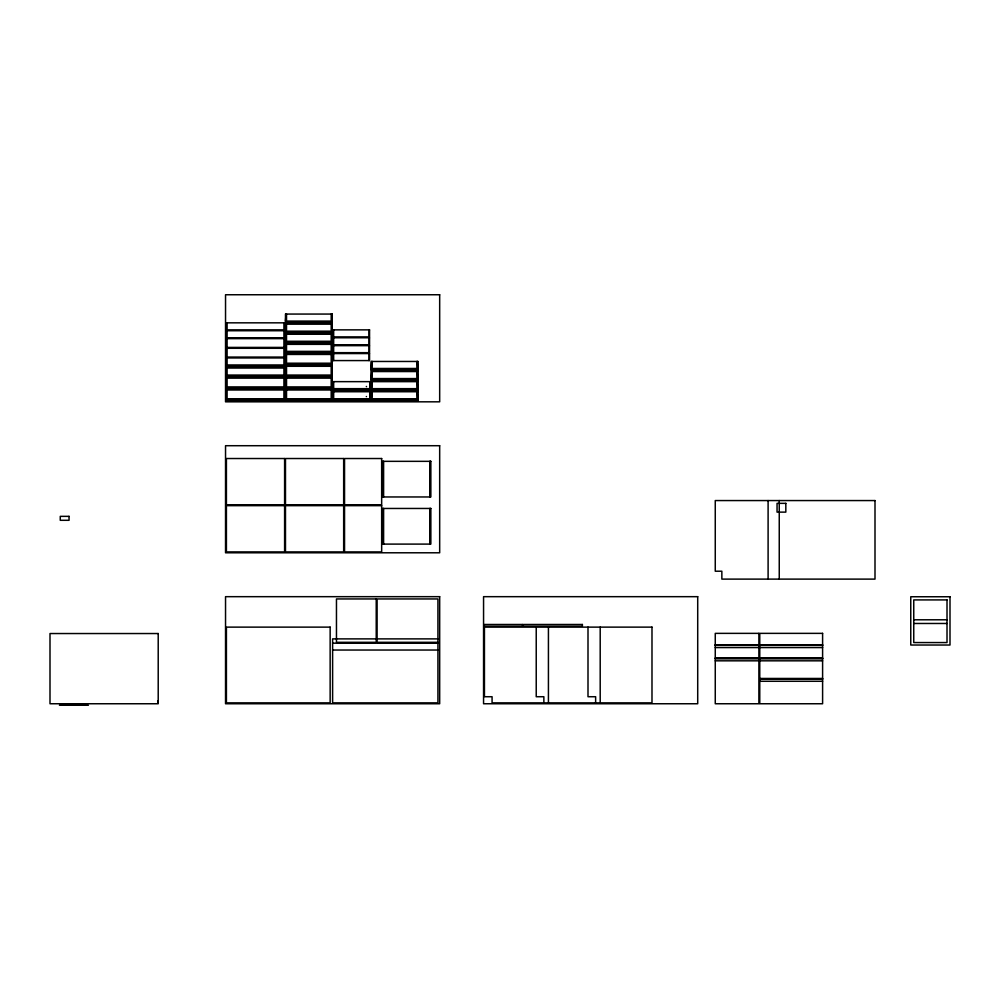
<?xml version="1.0" encoding="UTF-8"?>
<svg xmlns="http://www.w3.org/2000/svg" width="1000" height="1000" viewBox="0 0 1000 1000"><rect width="100%" height="100%" fill="white"/><g stroke="black" fill="none" stroke-linecap="round" stroke-linejoin="round"><path stroke-width="1.5" d="M366.312 386.45L366.538 386.625M366.3 396.613L366.488 396.525M285.475 321.087L286 314.062M332.25 321.087L331.725 314.062M285.475 322.137L286 323.275M332.25 322.137L331.725 323.275M285.475 331.175L286 324.162M332.25 331.175L331.725 324.162M285.475 332.238L286 333.375M332.25 332.238L331.725 333.375M285.475 341.275L286 334.25M332.25 341.275L331.725 334.25M285.475 342.325L286 343.462M332.25 342.325L331.725 343.462M285.475 351.362L286 344.338M332.25 351.362L331.725 344.338M285.475 352.413L286 353.562M332.25 352.413L331.725 353.562M285.475 363.212L286 354.438M332.25 363.212L331.725 354.438M285.475 364.263L286 365.412M332.25 364.263L331.725 365.412M371.138 368.475L371.662 361.463M417.912 368.475L417.388 361.463M371.138 369.538L371.662 370.675M417.912 369.538L417.388 370.675M285.475 375.062L286 366.287M332.25 375.062L331.725 366.287M285.475 376.112L286 377.25M332.25 376.112L331.725 377.25M371.138 378.575L371.662 371.55M417.912 378.575L417.388 371.55M371.138 379.625L371.662 380.763M417.912 379.625L417.388 380.763M285.475 386.912L286 378.137M332.25 386.912L331.725 378.137M285.475 387.962L286 389.1M332.25 387.962L331.725 389.1M371.138 388.663L371.662 381.65M417.912 388.663L417.388 381.65M371.138 389.712L371.662 390.863M417.912 389.712L417.388 390.863M285.475 398.762L286 389.988M332.25 398.762L331.725 389.988M371.138 398.762L371.662 391.737M417.912 398.762L417.388 391.737M285.475 399.812L286 400.95M332.25 399.812L331.725 400.95M371.138 399.812L371.662 400.95M417.912 399.812L417.388 400.95M913.75 619.788L947.013 619.788M913.75 623.475L947.013 623.475M437.925 638.888L332.612 638.888L332.612 702.862L437.925 702.862L437.925 598.95L377.1 598.95L377.1 642.312L437.925 642.312M332.612 643.188L437.925 643.188M715.263 644.762L758.888 644.762M759.762 644.762L822.6 644.762M715.263 645.2L758.888 645.2M759.762 645.2L822.6 645.2M715.263 645.375L758.888 645.375M759.762 645.375L822.6 645.375M715.263 647.575L758.888 647.575M759.762 647.575L822.6 647.575M332.612 650.037L437.925 650.037M715.263 658.025L758.888 658.025M759.762 658.025L822.6 658.025M715.263 658.462L758.888 658.462M759.762 658.462L822.6 658.462M715.263 658.637L758.888 658.637M759.762 658.637L822.6 658.637M715.263 660.825L758.888 660.825M759.762 660.825L822.6 660.825M759.762 678.462L822.6 678.462M759.762 678.913L822.6 678.913M759.762 679.087L822.6 679.087M759.762 681.275L822.6 681.275M60.575 704.1L87.263 704.1M59.438 705.25L88.4 705.25M779.25 500.562L779.25 579.113M768.1 500.562L768.1 579.113M600.2 627.125L600.2 702.862M595.638 702.862L595.638 696.725L588 696.725L588 627.125M548.425 627.125L548.425 702.862M543.862 702.862L543.862 696.725L536.225 696.725L536.225 627.125M430.288 461.337L430.288 496.962M430.288 508.462L430.288 544.1M429.762 461.337L429.762 496.962M429.762 508.462L429.762 544.1M416.863 361.463L416.863 368.475L372.188 368.475L372.188 361.463M416.863 370.675L416.863 369.538L372.188 369.538L372.188 370.675M416.863 371.55L416.863 378.575L372.188 378.575L372.188 371.55M416.863 380.763L416.863 379.625L372.188 379.625L372.188 380.763M416.863 381.65L416.863 388.663L372.188 388.663L372.188 381.65M416.863 390.863L416.863 389.712L372.188 389.712L372.188 390.863M416.863 391.737L416.863 398.762L372.188 398.762L372.188 391.737M416.863 400.95L416.863 399.812L372.188 399.812L372.188 400.95M383.6 461.337L383.6 496.962M383.6 508.462L383.6 544.1M383.075 461.337L383.075 496.962M383.075 508.462L383.075 544.1M369.738 381.65L369.738 390.863M369.738 391.737L369.738 400.95M369.025 329.862L369.025 336.887M369.025 337.762L369.025 344.787M369.025 345.662L369.025 352.675M369.025 353.562L369.025 360.575M333.663 329.862L333.663 336.887M333.663 337.762L333.663 344.787M333.663 345.662L333.663 352.675M333.663 353.562L333.663 360.575M333.663 381.65L333.663 390.863M333.663 391.737L333.663 400.95M331.2 314.062L331.2 321.087L286.525 321.087L286.525 314.062M331.2 323.275L331.2 322.137L286.525 322.137L286.525 323.275M331.2 324.162L331.2 331.175L286.525 331.175L286.525 324.162M331.2 333.375L331.2 332.238L286.525 332.238L286.525 333.375M331.2 334.25L331.2 341.275L286.525 341.275L286.525 334.25M331.2 343.462L331.2 342.325L286.525 342.325L286.525 343.462M331.2 344.338L331.2 351.362L286.525 351.362L286.525 344.338M331.2 353.562L331.2 352.413L286.525 352.413L286.525 353.562M331.2 354.438L331.2 363.212L286.525 363.212L286.525 354.438M331.2 365.412L331.2 364.263L286.525 364.263L286.525 365.412M331.2 366.287L331.2 375.062L286.525 375.062L286.525 366.287M331.2 377.25L331.2 376.112L286.525 376.112L286.525 377.25M331.2 378.137L331.2 386.912L286.525 386.912L286.525 378.137M331.2 389.1L331.2 387.962L286.525 387.962L286.525 389.1M331.2 389.988L331.2 398.762L286.525 398.762L286.525 389.988M331.2 400.95L331.2 399.812L286.525 399.812L286.525 400.95M284.075 322.837L284.075 329.862M284.075 330.737L284.075 337.762M284.075 338.638L284.075 347.413M284.075 348.288L284.075 357.075M284.075 357.95L284.075 367.163M284.075 368.038L284.075 377.25M284.075 378.137L284.075 389.1M284.075 389.988L284.075 400.95M226.938 322.837L226.938 329.862M226.938 330.737L226.938 337.762M226.938 338.638L226.938 347.413M226.938 348.288L226.938 357.075M226.938 357.95L226.938 367.163M226.938 368.038L226.938 377.25M226.938 378.137L226.938 389.1M226.938 389.988L226.938 400.95M157.95 700.85L157.95 702.425M439.675 294.75L225.538 294.75L225.538 401.825L439.675 401.825L439.675 294.75M332.25 314.062L285.475 314.062L285.475 323.275L332.25 323.275L332.25 314.062M284.6 322.837L226.412 322.837L226.412 329.862L284.6 329.862L284.6 322.837M332.25 324.162L285.475 324.162L285.475 333.375L332.25 333.375L332.25 324.162M369.55 329.862L333.137 329.862L333.137 336.887L369.55 336.887L369.55 329.862M284.6 330.737L226.412 330.737L226.412 337.762L284.6 337.762L284.6 330.737M332.25 334.25L285.475 334.25L285.475 343.462L332.25 343.462L332.25 334.25M369.55 337.762L333.137 337.762L333.137 344.787L369.55 344.787L369.55 337.762M284.6 338.638L226.412 338.638L226.412 347.413L284.6 347.413L284.6 338.638M332.25 344.338L285.475 344.338L285.475 353.562L332.25 353.562L332.25 344.338M369.55 345.662L333.137 345.662L333.137 352.675L369.55 352.675L369.55 345.662M284.6 348.288L226.412 348.288L226.412 357.075L284.6 357.075L284.6 348.288M369.55 353.562L333.137 353.562L333.137 360.575L369.55 360.575L369.55 353.562M332.25 354.438L285.475 354.438L285.475 365.412L332.25 365.412L332.25 354.438M284.6 357.95L226.412 357.95L226.412 364.963L284.6 364.963L284.6 357.95M417.912 361.463L371.138 361.463L371.138 370.675L417.912 370.675L417.912 361.463M284.6 366.025L226.412 366.025L226.412 367.163L284.6 367.163L284.6 366.025M332.25 366.287L285.475 366.287L285.475 377.25L332.25 377.25L332.25 366.287M284.6 368.038L226.412 368.038L226.412 375.062L284.6 375.062L284.6 368.038M417.912 371.55L371.138 371.55L371.138 380.763L417.912 380.763L417.912 371.55M284.6 376.112L226.412 376.112L226.412 377.25L284.6 377.25L284.6 376.112M284.6 378.137L226.412 378.137L226.412 386.912L284.6 386.912L284.6 378.137M332.25 378.137L285.475 378.137L285.475 389.1L332.25 389.1L332.25 378.137M370.262 381.65L333.137 381.65L333.137 388.663L370.262 388.663L370.262 381.65M417.912 381.65L371.138 381.65L371.138 390.863L417.912 390.863L417.912 381.65M284.6 387.962L226.412 387.962L226.412 389.1L284.6 389.1L284.6 387.962M370.262 389.712L333.137 389.712L333.137 390.863L370.262 390.863L370.262 389.712M284.6 389.988L226.412 389.988L226.412 398.762L284.6 398.762L284.6 389.988M332.25 389.988L285.475 389.988L285.475 400.95L332.25 400.95L332.25 389.988M370.262 391.737L333.137 391.737L333.137 398.762L370.262 398.762L370.262 391.737M417.912 391.737L371.138 391.737L371.138 400.95L417.912 400.95L417.912 391.737M284.6 399.812L226.412 399.812L226.412 400.95L284.6 400.95L284.6 399.812M370.262 399.812L333.137 399.812L333.137 400.95L370.262 400.95L370.262 399.812M439.675 445.712L225.538 445.712L225.538 552.788L439.675 552.788L439.675 445.712M284.6 458.525L226.412 458.525L226.412 504.775L284.6 504.775L284.6 458.525M343.663 458.525L285.475 458.525L285.475 504.775L343.663 504.775L343.663 458.525M381.662 458.525L344.538 458.525L344.538 504.775L381.662 504.775L381.662 458.525M430.812 461.337L382.55 461.337L382.55 496.962L430.812 496.962L430.812 461.337M875 500.562L715.263 500.562L715.263 571.213L721.85 571.213L721.85 579.113L875 579.113L875 500.562M785.825 503.35L777.05 503.35L777.05 512.125L785.825 512.125L785.825 503.35M284.6 505.662L226.412 505.662L226.412 551.912L284.6 551.912L284.6 505.662M343.663 505.662L285.475 505.662L285.475 551.912L343.663 551.912L343.663 505.662M381.662 505.662L344.538 505.662L344.538 551.912L381.662 551.912L381.662 505.662M430.812 508.462L382.55 508.462L382.55 544.1L430.812 544.1L430.812 508.462M69.05 516.35L60.263 516.35L60.263 520.3L69.05 520.3L69.05 516.35M439.675 596.675L225.538 596.675L225.538 703.75L439.675 703.75L439.675 596.675M697.712 596.675L483.562 596.675L483.562 703.75L697.712 703.75L697.712 596.675M950 596.75L910.763 596.75L910.763 645.025L950 645.025L950 596.75M376.225 598.95L336.463 598.95L336.463 642.312L376.225 642.312L376.225 598.95M947.013 599.913L913.75 599.913L913.75 642.562L947.013 642.562L947.013 599.913M522.45 624.487L484.438 624.487L484.438 626.25L522.45 626.25L522.45 624.487M582.388 624.487L523.325 624.487L523.325 626.25L582.388 626.25L582.388 624.487M330.15 627.125L226.412 627.125L226.412 702.862L330.15 702.862L330.15 627.125M651.988 627.125L484.438 627.125L484.438 696.725L492.075 696.725L492.075 702.862L651.988 702.862L651.988 627.125M758.888 633.362L715.263 633.362L715.263 703.75L758.888 703.75L758.888 633.362M822.6 633.362L759.762 633.362L759.762 703.75L822.6 703.75L822.6 633.362M158.212 633.538L50 633.538L50 703.75L158.212 703.75L158.212 633.538"/></g></svg>
